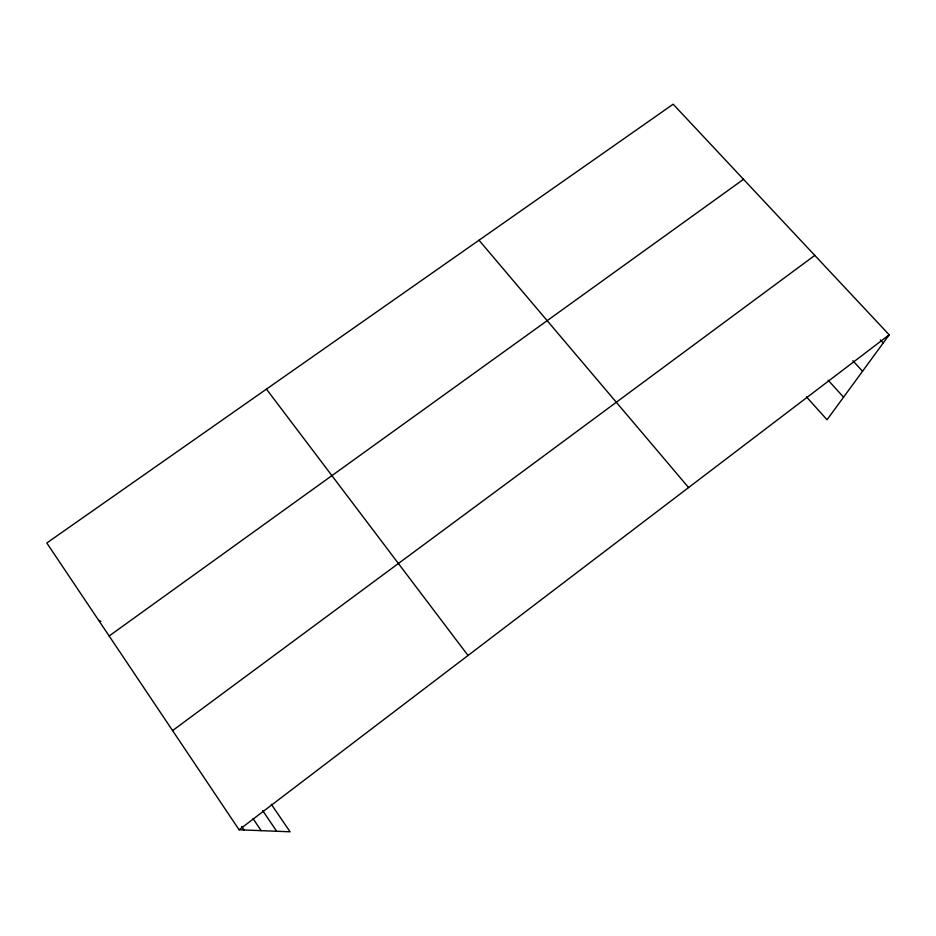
<?xml version="1.0" encoding="UTF-8"?>
<svg xmlns="http://www.w3.org/2000/svg" width="936" height="936" viewBox="0 0 936 936"><rect width="100%" height="100%" fill="white"/><g stroke="black" fill="none" stroke-linecap="round" stroke-linejoin="round"><path stroke-width="1.4" d="M271.288 804.246L290.078 831.788L239.089 829.787L46.8 542.985L673.159 104.212L889.2 334.819L827.05 419.761L806.469 396.864M239.089 829.787L889.2 334.819M172.587 730.583L814.788 255.399M109.149 635.977L743.523 179.314M98.549 620.17L100.924 621.422M880.343 339.943L883.21 343.009M852.848 360.723L862.547 371.253M828.114 380.191L843.57 397.192M479.01 240.224L688.592 487.562M266.444 389.119L468.023 655.492M262.665 810.599L276.693 831.262M253.094 818.696L261.179 830.653M241.699 826.429L244.085 829.986"/></g></svg>
